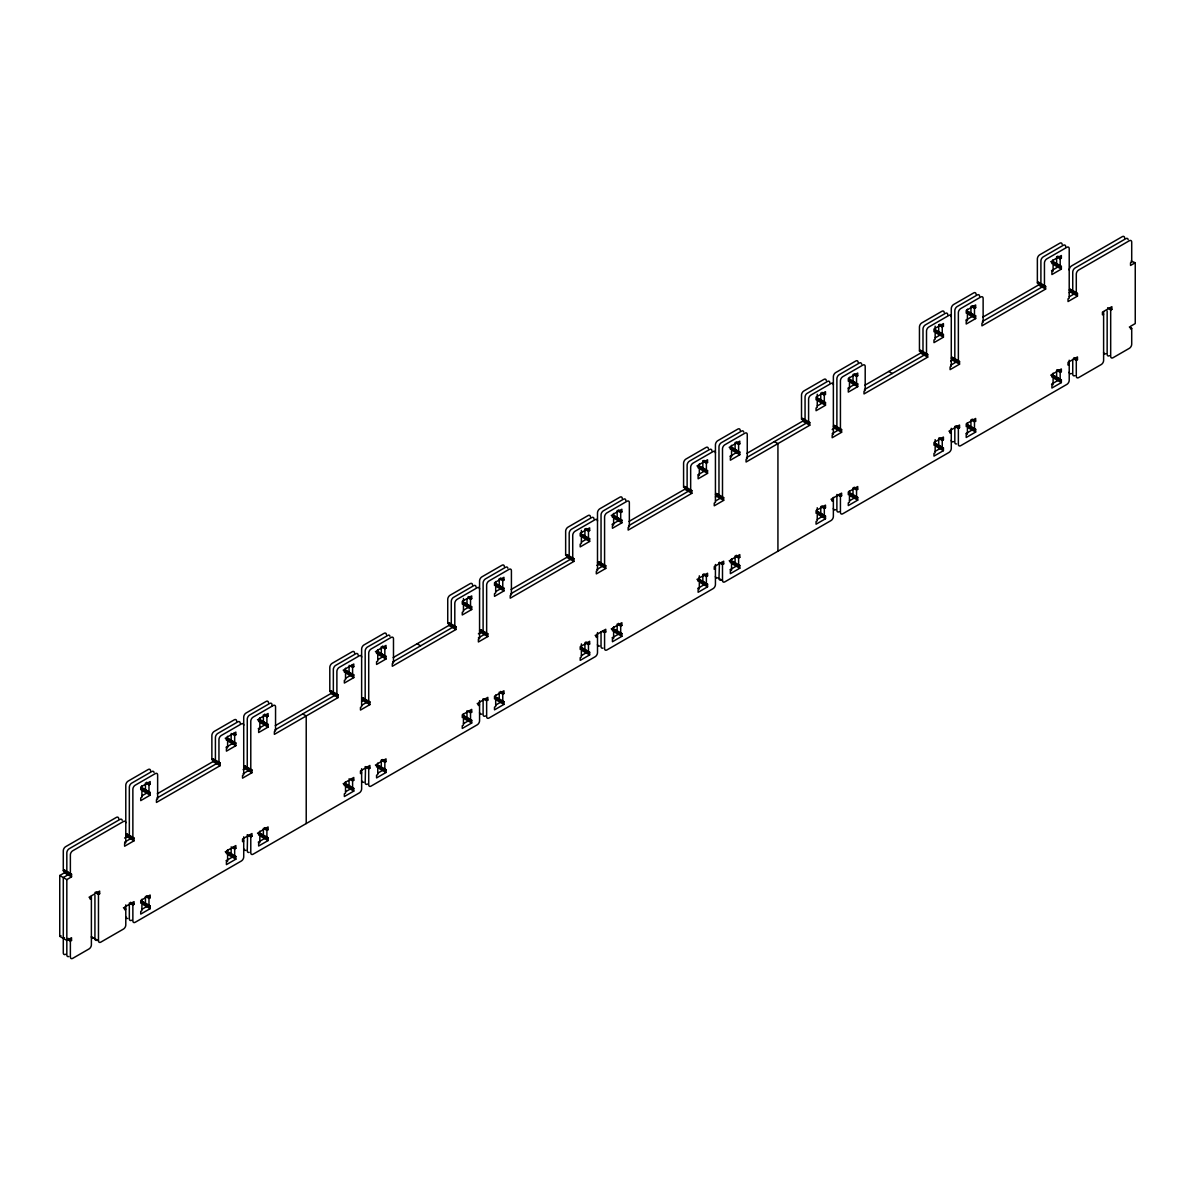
<?xml version="1.0" encoding="UTF-8"?>
<svg xmlns="http://www.w3.org/2000/svg" width="1195" height="1195" viewBox="0 0 1195 1195"><rect width="100%" height="100%" fill="white"/><g stroke="black" fill="none" stroke-linecap="round" stroke-linejoin="round"><path stroke-width="1.5" d="M306.219 823.549L306.219 715.969L302.679 713.923M777.93 551.209L777.93 443.629L774.39 441.582M358.112 655.144A3.331 1.927 -60 0 0 355.751 653.784L335.705 665.361A3.331 1.927 -60 0 0 334.212 666.825L333.51 668.349A3.331 1.927 -60 0 0 333.345 669.185L333.345 693.503L334.525 692.816L334.525 695.535L274.82 730.011M581.382 542.127L586.103 539.393L586.103 536.674L584.923 537.362L584.923 529.191L586.103 528.504L589.643 530.55L588.463 531.222L588.463 539.393L589.643 538.721L582.562 534.628L580.202 536.002L580.202 533.269L589.643 527.832L589.643 530.55M697.746 474.953L704.034 471.308L704.034 468.589L702.854 469.276L702.854 461.106L704.034 460.419L707.559 462.465L707.559 459.746L698.134 465.184L698.134 467.917L700.494 466.543L707.559 470.636L707.559 473.354L698.134 478.807L698.134 476.088L699.314 475.401L699.314 463.959M935.162 337.871L939.882 335.138L939.882 332.419L938.702 333.106L938.702 324.935L939.882 324.248L943.423 326.295L943.423 323.576L933.982 329.013L933.982 331.747L936.342 330.373L943.423 334.466L943.423 337.184L933.982 342.636L933.982 339.918L935.162 339.231L935.162 326.16M1051.525 270.697L1057.814 267.053L1057.814 264.334L1056.634 265.021L1056.634 256.85L1057.814 256.163L1061.354 258.21L1061.354 255.491L1051.914 260.928L1051.914 263.662L1054.274 262.288L1061.354 266.38L1061.354 269.099L1051.914 274.551L1051.914 271.833L1053.094 271.146L1053.094 259.703M141.906 785.772L141.906 797.214L140.726 797.901L140.726 800.62L150.167 795.168L150.167 792.449L143.086 788.371L140.726 789.731L140.726 786.997L150.167 781.56L150.167 784.278L148.987 784.966L146.626 783.591M227.603 736.299L227.603 747.741L226.423 748.414L226.423 751.147L235.848 745.695L235.848 742.976L228.783 738.883L226.423 740.258L226.423 737.524L235.848 732.087L235.848 734.805L234.668 735.478L231.143 733.446M259.838 717.687L259.838 729.129L258.658 729.816L258.658 732.535L268.083 727.083L268.083 724.364L261.018 720.286L258.658 721.646L258.658 718.912L268.083 713.475L268.083 716.193L266.903 716.88L264.543 715.506M345.534 668.214L345.534 679.656L344.354 680.328L344.354 683.062L353.78 677.61L353.78 674.891L346.699 670.798L344.354 672.173L344.354 669.439L353.78 664.002L353.78 666.72L352.6 667.393L349.06 665.361M377.754 649.602L377.754 661.044L376.574 661.731L376.574 664.45L386.015 658.998L386.015 656.279L378.935 652.201L376.574 653.56L376.574 650.827L386.015 645.39L386.015 648.108L384.835 648.795L382.475 647.421M463.451 598.501L463.451 611.571L462.271 612.243L462.271 614.977L471.711 609.525L471.711 606.806L464.631 602.713L462.271 604.087L462.271 601.354L471.711 595.917L471.711 598.635L470.531 599.307L468.171 597.948M496.866 584.116L494.506 585.475L494.506 582.742L503.946 577.304L503.946 580.023L502.766 580.71L502.766 588.881L503.946 588.194L496.866 584.116L496.866 586.835L503.946 590.913L494.506 596.365L494.506 593.646L495.686 592.959L495.686 581.517M614.798 516.031L612.438 517.39L612.438 514.657L621.878 509.219L621.878 511.938L620.698 512.625L620.698 520.796L621.878 520.109L614.798 516.031L614.798 518.749L621.878 522.827L612.438 528.28L612.438 525.561L613.618 524.874L613.618 513.432M707.559 470.636L706.379 471.308L706.379 463.137L707.559 462.465M731.549 445.347L731.549 456.789L730.369 457.476L730.369 460.194L739.795 454.742L739.795 452.024L732.729 447.946L730.369 449.305L730.369 446.571L739.795 441.134L739.795 443.853L738.615 444.54L735.089 442.494L735.089 450.664L736.254 449.977L736.254 452.711L729.966 456.341M817.246 394.245L817.246 407.316L816.066 408.003L816.066 410.721L825.491 405.269L825.491 402.551L818.426 398.458L816.066 399.832L816.066 397.098L825.491 391.661L825.491 394.38L824.311 395.052L821.951 393.693M849.466 377.261L849.466 388.704L848.301 389.391L848.301 392.109L857.726 386.657L857.726 383.939L850.646 379.861L848.301 381.22L848.301 378.486L857.726 373.049L857.726 375.768L856.546 376.455L853.006 374.408L853.006 382.579L854.186 381.892L854.186 384.626L847.897 388.255M938.702 324.935L942.243 326.967L943.423 326.295M967.397 309.176L967.397 320.618L966.217 321.306L966.217 324.024L975.658 318.572L975.658 315.853L968.577 311.775L966.217 313.135L966.217 310.401L975.658 304.964L975.658 307.683L974.478 308.37L970.937 306.323L970.937 314.494L972.118 313.807L972.118 316.541L965.829 320.17M1056.634 256.85L1060.174 258.882L1061.354 258.21M141.906 795.855L146.626 793.136L146.626 790.403L145.446 791.09L145.446 782.919M226.034 747.293L232.323 743.648L232.323 740.93L231.143 741.617L231.143 735.074M258.254 728.681L264.543 725.051L264.543 722.318L263.378 723.005L263.378 714.834M345.534 678.297L350.24 675.563L350.24 672.845L349.06 673.532L349.06 666.989M377.754 659.685L382.475 656.966L382.475 654.233L381.295 654.92L381.295 646.749M463.451 610.212L468.171 607.478L468.171 604.76L466.991 605.447L466.991 598.904M495.686 591.6L500.406 588.881L500.406 586.147L499.226 586.835L499.226 578.664L502.766 580.71M612.049 524.426L618.338 520.796L618.338 518.062L617.158 518.749L617.158 510.579L620.698 512.625M817.246 405.956L821.951 403.223L821.951 400.504L820.771 401.191L820.771 393.021M141.906 789.044L148.987 793.136L150.167 792.449M225.243 738.211L234.668 743.648L235.848 742.976M257.478 719.599L266.903 725.051L268.083 724.364M343.174 670.126L352.6 675.563L353.78 674.891M375.409 651.514L384.835 656.966L386.015 656.279M463.451 603.4L470.531 607.478L471.711 606.806M729.189 447.259L738.615 452.711L739.795 452.024M817.246 399.145L824.311 403.223L825.491 402.551M849.466 380.533L856.546 384.626L857.726 383.939M935.162 331.06L942.243 335.138L943.423 334.466M967.397 312.448L974.478 316.541L975.658 315.853M1050.734 261.615L1060.174 267.053L1061.354 266.38M236.64 721.183A3.331 1.927 -60 0 0 234.28 719.823L214.234 731.4A3.331 1.927 -60 0 0 211.873 735.478L211.873 759.542L213.054 758.855L220.134 762.948L220.134 765.666L156.455 802.442L156.455 799.709L157.635 799.037L157.635 774.972A3.331 1.927 -60 0 0 155.275 773.613L135.229 785.19A3.331 1.927 -60 0 0 132.869 789.268L132.869 838.741L134.049 838.068L134.049 840.787L124.609 846.239L124.609 843.521L125.789 842.833L125.789 785.19A3.331 1.927 -60 0 1 128.149 781.097L148.195 769.52A3.331 1.927 -60 0 1 150.555 770.894M338.065 694.863L336.885 695.535L329.805 691.457L330.985 690.77L338.065 694.863L338.065 697.581L274.372 734.357L274.372 731.624L275.552 730.952L275.552 706.887A3.331 1.927 -60 0 0 273.192 705.528L253.146 717.105A3.331 1.927 -60 0 0 250.786 721.183L250.786 770.655L251.966 769.983L251.966 772.702L242.54 778.154L242.54 775.435L243.72 774.748L243.72 717.105A3.331 1.927 -60 0 1 246.08 713.012L266.126 701.435A3.331 1.927 -60 0 1 268.487 702.809M455.982 626.778L454.802 627.45L447.737 623.372L448.917 622.685L455.982 626.778L455.982 629.496L392.304 666.272L392.304 663.539L393.484 662.866L393.484 638.802A3.331 1.927 -60 0 0 391.123 637.443L371.077 649.019A3.331 1.927 -60 0 0 368.717 653.097L368.717 702.57L369.897 701.898L369.897 704.617L360.472 710.069L360.472 707.35L361.637 706.663L361.637 649.019A3.331 1.927 -60 0 1 363.997 644.927L384.058 633.35A3.331 1.927 -60 0 1 386.403 634.724M573.914 558.692L572.734 559.365L565.653 555.287L566.833 554.599L573.914 558.692L573.914 561.411L510.235 598.187L510.235 595.454L511.415 594.781L511.415 570.717A3.331 1.927 -60 0 0 509.055 569.358L489.009 580.934A3.331 1.927 -60 0 0 486.649 585.012L486.649 634.485L487.829 633.813L480.748 629.72L479.568 630.407L486.649 634.485M589.643 538.721L589.643 541.44L580.202 546.892L580.202 544.158L581.382 543.486L581.382 530.416M691.845 490.607L690.665 491.279L683.585 487.202L684.765 486.514L691.845 490.607L691.845 493.326L628.167 530.102L628.167 527.368L629.347 526.696L629.347 502.632A3.331 1.927 -60 0 0 626.987 501.273L606.94 512.849A3.331 1.927 -60 0 0 604.58 516.927L604.58 566.4L605.76 565.728L598.68 561.635L597.5 562.322L604.58 566.4M809.777 422.522L808.597 423.194L801.516 419.116L802.696 418.429L809.777 422.522L809.777 425.241L746.083 462.017L746.083 459.283L747.263 458.611L747.263 434.547A3.331 1.927 -60 0 0 744.903 433.188L724.857 444.764A3.331 1.927 -60 0 0 722.497 448.842L722.497 498.315L723.677 497.643L716.612 493.55L715.432 494.237L722.497 498.315M944.199 312.433A3.331 1.927 -60 0 0 941.854 311.312L921.808 322.889A3.331 1.927 -60 0 0 919.448 326.967L919.448 351.031L920.628 350.344L927.693 354.437L927.693 357.156L864.015 393.932L864.015 391.198L865.195 390.526L865.195 366.462A3.331 1.927 -60 0 0 862.835 365.102L842.789 376.679A3.331 1.927 -60 0 0 840.429 380.757L840.429 430.23L841.609 429.558L841.609 432.276L832.183 437.728L832.183 435.01L833.363 434.323L833.363 376.679A3.331 1.927 -60 0 1 835.708 372.586L855.769 361.01A3.331 1.927 -60 0 1 858.115 362.384M1062.131 244.348A3.331 1.927 -60 0 0 1059.771 243.227L1039.725 254.804A3.331 1.927 -60 0 0 1037.365 258.882L1037.365 282.946L1038.545 282.259L1045.625 286.352L1045.625 289.07L981.946 325.847L981.946 323.113L983.126 322.441L983.126 298.377A3.331 1.927 -60 0 0 980.766 297.017L960.72 308.594A3.331 1.927 -60 0 0 958.36 312.672L958.36 362.145L959.54 361.473L959.54 364.191L950.1 369.643L950.1 366.925L951.28 366.238L951.28 308.594A3.331 1.927 -60 0 1 953.64 304.501L973.686 292.924A3.331 1.927 -60 0 1 976.046 294.299M157.337 793.749L213.054 761.588L220.134 765.666M275.268 725.664L330.985 693.503L330.985 690.77M393.185 657.579L448.917 625.418L448.917 622.685M511.116 589.493L566.833 557.333L566.833 554.599M629.048 521.408L684.765 489.248L684.765 486.514M746.98 453.323L802.696 421.163L802.696 418.429M864.896 385.238L920.628 353.078L927.693 357.156M982.828 317.153L1038.545 284.993L1045.625 289.07M156.889 798.096L216.594 763.62L216.594 760.901L215.414 761.588L215.414 737.524A3.331 1.927 -60 0 1 217.774 733.446L237.82 721.87A3.331 1.927 -60 0 1 240.18 723.229M392.752 661.925L452.442 627.45L452.442 624.731L451.277 625.418L451.277 601.354A3.331 1.927 -60 0 1 453.204 597.56L473.683 585.699A3.331 1.927 -60 0 1 476.028 587.059M510.683 593.84L570.373 559.365L570.373 556.646L569.193 557.333L569.193 533.269A3.331 1.927 -60 0 1 571.554 529.191L591.6 517.614A3.331 1.927 -60 0 1 593.96 518.974M628.6 525.755L688.305 491.279L688.305 488.561L687.125 489.248L687.125 465.184A3.331 1.927 -60 0 1 689.485 461.106L709.531 449.529A3.331 1.927 -60 0 1 711.891 450.888M746.531 457.67L806.237 423.194L806.237 420.476L805.057 421.163L805.057 397.098A3.331 1.927 -60 0 1 806.55 393.708L827.463 381.444A3.331 1.927 -60 0 1 829.823 382.803M864.463 389.585L924.153 355.109L924.153 352.391L922.988 353.078L922.988 329.013A3.331 1.927 -60 0 1 925.333 324.935L945.394 313.359A3.331 1.927 -60 0 1 947.74 314.718M982.395 321.5L1042.085 287.024L1042.085 284.305L1040.905 284.993L1040.905 260.928A3.331 1.927 -60 0 1 1043.265 256.85L1063.311 245.274A3.331 1.927 -60 0 1 1065.671 246.633M211.873 759.542L218.954 763.62L220.134 762.948M919.448 351.031L926.513 355.109L927.693 354.437M1037.365 282.946L1044.445 287.024L1045.625 286.352M118.708 818.769A3.331 1.927 -60 0 0 116.348 817.41L65.65 846.687A3.331 1.927 -60 0 0 63.29 850.78L63.29 870.752L64.47 870.065L71.536 874.157L71.536 876.876L66.83 879.595L59.75 875.517L59.75 936.342L66.83 940.42L71.536 937.702L71.536 940.42L70.371 941.107L68.01 939.748M134.049 838.068L126.969 833.976L125.789 834.663L132.869 838.741M251.966 769.983L244.9 765.89L243.72 766.578L250.786 770.655M369.897 701.898L362.817 697.805L361.637 698.492L368.717 702.57M841.609 429.558L834.528 425.465L833.363 426.152L840.429 430.23M959.54 361.473L952.46 357.38L951.28 358.067L958.36 362.145M1077.472 293.387L1070.391 289.295L1069.211 289.982L1076.292 294.06L1077.472 293.387L1077.472 296.106L1068.031 301.558L1068.031 298.84L1069.211 298.152L1069.211 248.679A3.331 1.927 -60 0 0 1066.851 247.32L1046.805 258.882A3.331 1.927 -60 0 0 1044.445 262.975L1044.445 287.024M59.75 875.517L64.47 872.783L71.536 876.876M124.609 838.068L126.969 836.709L134.049 840.787M243.123 769.64L244.9 768.624L251.966 772.702M361.637 701.211L362.817 700.539L369.897 704.617M478.388 633.813L480.748 632.454L480.748 629.72M596.917 565.384L598.68 564.369L598.68 561.635M715.432 496.956L716.612 496.284L716.612 493.55M832.183 429.558L834.528 428.198L841.609 432.276M950.697 361.129L952.46 360.113L959.54 364.191M1069.211 292.7L1070.391 292.028L1077.472 296.106M124.609 842.146L130.509 838.741L130.509 836.022L129.329 836.709L129.329 787.236A3.331 1.927 -60 0 1 131.689 783.143L151.735 771.567A3.331 1.927 -60 0 1 154.05 772.463M243.123 773.733L248.44 770.655L248.44 767.937L247.26 768.624L247.26 719.151A3.331 1.927 -60 0 1 249.606 715.058L269.667 703.482A3.331 1.927 -60 0 1 272.012 704.841L272.012 706.35M361.637 705.304L366.357 702.57L366.357 699.852L365.177 700.539L365.177 651.066A3.331 1.927 -60 0 1 367.537 646.973L388.45 635.083A3.331 1.927 -60 0 1 389.914 636.293M478.388 637.891L484.289 634.485L484.289 631.767L483.109 632.454L483.109 582.981A3.331 1.927 -60 0 1 485.469 578.888L505.515 567.311A3.331 1.927 -60 0 1 507.83 568.208M596.917 569.477L602.22 566.4L602.22 563.682L601.04 564.369L601.04 514.896A3.331 1.927 -60 0 1 603.4 510.803L623.446 499.226A3.331 1.927 -60 0 1 625.807 500.585M715.432 501.049L720.152 498.315L720.152 495.596L718.972 496.284L718.972 446.81A3.331 1.927 -60 0 1 721.317 442.718L741.796 430.947A3.331 1.927 -60 0 1 743.693 432.037M832.183 433.636L838.068 430.23L838.068 427.511L836.888 428.198L836.888 378.725A3.331 1.927 -60 0 1 839.249 374.632L859.295 363.056A3.331 1.927 -60 0 1 860.788 362.817L861.49 363.519A3.331 1.927 -60 0 1 861.655 364.176L861.655 364.176M950.697 365.222L956 362.145L956 359.426L954.82 360.113L954.82 310.64A3.331 1.927 -60 0 1 957.18 306.547L977.226 294.971A3.331 1.927 -60 0 1 979.586 296.33M1069.211 296.793L1073.932 294.06L1073.932 291.341L1072.751 292.028L1072.751 272.057A3.331 1.927 -60 0 1 1075.112 267.964L1125.809 238.686A3.331 1.927 -60 0 1 1128.14 239.583M1131.127 261.048L1135.25 262.751L1135.25 323.576L1130.53 326.295L1130.53 329.013L1131.71 328.341L1131.71 344.22A3.331 1.927 -60 0 1 1129.35 348.313L1113.038 357.723A3.331 1.927 -60 0 1 1110.678 356.364L1110.678 310.073L1107.66 307.727M63.29 870.752L70.371 874.83L71.536 874.157M487.829 633.813L487.829 636.532L478.388 641.984L478.388 639.265L479.568 638.578L479.568 580.934A3.331 1.927 -60 0 1 481.929 576.841L501.975 565.265A3.331 1.927 -60 0 1 504.335 566.639M605.76 565.728L605.76 568.447L596.32 573.899L596.32 571.18L597.5 570.493L597.5 512.849A3.331 1.927 -60 0 1 599.86 508.756L619.906 497.18A3.331 1.927 -60 0 1 622.266 498.554M723.677 497.643L723.677 500.361L714.251 505.814L714.251 503.095L715.432 502.408L715.432 444.764A3.331 1.927 -60 0 1 717.792 440.671L737.838 429.095A3.331 1.927 -60 0 1 740.198 430.469M1135.25 262.751L1130.53 265.469L1130.53 262.751L1131.71 262.063L1131.71 242.092A3.331 1.927 -60 0 0 1129.35 240.733L1078.652 270.01A3.331 1.927 -60 0 0 1076.292 274.088L1076.292 294.06M94.928 892.426L98.468 894.457L99.648 893.785L99.648 891.067L90.208 896.504L90.208 899.237L91.388 898.55L89.028 897.191M1103.612 314.151L1102.432 314.838L1102.432 312.104L1111.858 306.667L1111.858 309.385L1110.678 310.073M59.75 936.342L60.93 935.655M63.29 938.374L64.47 937.702M249.187 852.349A3.331 1.927 -60 0 1 247.26 850.78L247.544 834.722M367.537 784.054A3.331 1.927 -60 0 1 365.177 782.695L365.55 766.592M721.108 579.904A3.331 1.927 -60 0 1 718.972 578.44L719.48 562.247M377.754 773.165L382.475 770.431L382.475 767.713L381.295 768.4L381.295 760.229L382.475 759.542L386.015 761.588L386.015 758.855L376.574 764.307L376.574 767.026L378.935 765.666L386.015 769.759L386.015 772.478L376.574 777.93L376.574 775.197L377.754 774.524L377.754 763.082M697.746 588.418L704.034 584.788L704.034 582.07L702.854 582.742L702.854 574.586L704.034 573.899L707.559 575.945L707.559 573.212L698.134 578.664L698.134 581.382L700.494 580.023L707.559 584.116L707.559 586.835L698.134 592.287L698.134 589.553L699.314 588.881L699.314 575.811M935.162 451.351L939.882 448.618L939.882 445.899L938.702 446.571L938.702 438.416L939.882 437.728L943.423 439.775L943.423 437.041L933.982 442.494L933.982 445.212L936.342 443.853L943.423 447.946L943.423 450.664L933.982 456.117L933.982 453.383L935.162 452.711L935.162 439.64M1051.525 384.163L1057.814 380.533L1057.814 377.814L1056.634 378.486L1056.634 370.33L1057.814 369.643L1061.354 371.69L1061.354 368.956L1051.914 374.408L1051.914 377.127L1054.274 375.768L1061.354 379.861L1061.354 382.579L1051.914 388.031L1051.914 385.298L1053.094 384.626L1053.094 373.184M129.329 902.972L132.869 905.018L134.049 904.331L134.049 901.613L124.609 907.065L124.609 909.783L125.789 909.096L123.429 907.737M243.72 841.011L242.54 841.698L242.54 838.98L251.966 833.527L251.966 836.246L250.786 836.933L247.26 834.887M361.637 772.926L360.472 773.613L360.472 770.894L369.897 765.442L369.897 768.161L368.717 768.848L365.177 766.802M597.5 632.558L597.5 652.649A3.331 1.927 -60 0 1 595.14 656.742L489.009 718.016A3.331 1.927 -60 0 1 486.649 716.656L486.649 700.763L487.829 700.076L487.829 697.357L478.388 702.809L478.388 705.528L479.568 704.841L477.208 703.482M715.432 564.473L715.432 584.564A3.331 1.927 -60 0 1 713.071 588.657L606.94 649.931A3.331 1.927 -60 0 1 604.58 648.571L604.58 632.678L605.76 631.991L605.76 629.272L596.32 634.724L596.32 637.443L597.5 636.756L595.14 635.396M715.432 568.671L714.251 569.358L714.251 566.639L723.677 561.187L723.677 563.906L722.497 564.593L722.497 580.486A3.331 1.927 -60 0 0 724.857 581.845L831.003 520.572A3.331 1.927 -60 0 0 833.363 516.479L833.363 497.389M836.888 494.461L840.429 496.508L841.609 495.82L841.609 493.102L832.183 498.554L832.183 501.273L833.363 500.585L831.003 499.226M954.82 426.376L958.36 428.422L959.54 427.735L959.54 425.017L950.1 430.469L950.1 433.188L951.28 432.5L948.92 431.141M1069.211 364.415L1068.031 365.102L1068.031 362.384L1077.472 356.932L1077.472 359.65L1076.292 360.337L1073.932 358.978M141.906 899.252L141.906 910.695L140.726 911.367L140.726 914.1L150.167 908.648L150.167 905.929L143.086 901.837L140.726 903.196L140.726 900.477L150.167 895.025L150.167 897.759L148.987 898.431L146.626 897.072M227.603 849.779L227.603 861.222L226.423 861.894L226.423 864.627L235.848 859.175L235.848 856.457L228.783 852.364L226.423 853.723L226.423 851.004L235.848 845.552L235.848 848.286L234.668 848.958L231.143 846.926M259.838 831.167L259.838 842.609L258.658 843.282L258.658 846.015L268.083 840.563L268.083 837.844L261.018 833.751L258.658 835.111L258.658 832.392L268.083 826.94L268.083 829.674L266.903 830.346L264.543 828.986M345.534 781.694L345.534 793.136L344.354 793.809L344.354 796.542L353.78 791.09L353.78 788.371L346.699 784.278L344.354 785.638L344.354 782.919L353.78 777.467L353.78 780.201L352.6 780.873L349.06 778.841M381.295 760.229L384.835 762.261L386.015 761.588M463.451 713.609L463.451 725.051L462.271 725.723L462.271 728.457L471.711 723.005L471.711 720.286L464.631 716.193L462.271 717.553L462.271 714.834L471.711 709.382L471.711 712.115L470.531 712.788L466.991 710.756L466.991 718.912L468.171 718.24L468.171 720.958L463.451 723.692M496.866 697.581L494.506 698.941L494.506 696.222L503.946 690.77L503.946 693.503L502.766 694.175L502.766 702.346L503.946 701.674L496.866 697.581L496.866 700.315L503.946 704.393L494.506 709.845L494.506 707.111L495.686 706.439L495.686 694.997M582.562 648.108L580.202 649.468L580.202 646.749L589.643 641.297L589.643 644.03L588.463 644.702L588.463 652.873L589.643 652.201L582.562 648.108L582.562 650.827L589.643 654.92L580.202 660.372L580.202 657.638L581.382 656.966L581.382 643.896M614.798 629.496L612.438 630.855L612.438 628.137L621.878 622.7L621.878 625.418L620.698 626.09L620.698 634.261L621.878 633.589L614.798 629.496L614.798 632.23L621.878 636.308L612.438 641.76L612.438 639.026L613.618 638.354L613.618 626.912M707.559 584.116L706.379 584.788L706.379 576.617L707.559 575.945M731.549 558.827L731.549 570.269L730.369 570.941L730.369 573.675L739.795 568.222L739.795 565.504L732.729 561.411L730.369 562.77L730.369 560.052L739.795 554.599L739.795 557.333L738.615 558.005L735.089 555.974L735.089 564.145L736.254 563.457L736.254 566.176L729.966 569.806M817.246 507.726L817.246 520.796L816.066 521.468L816.066 524.202L825.491 518.749L825.491 516.031L818.426 511.938L816.066 513.297L816.066 510.579L825.491 505.127L825.491 507.86L824.311 508.532L821.951 507.173M849.466 490.742L849.466 502.184L848.301 502.856L848.301 505.59L857.726 500.137L857.726 497.419L850.646 493.326L848.301 494.685L848.301 491.967L857.726 486.529L857.726 489.248L856.546 489.92L853.006 487.889L853.006 496.059L854.186 495.372L854.186 498.091L849.466 500.824M938.702 438.416L942.243 440.447L943.423 439.775M967.397 422.657L967.397 434.099L966.217 434.771L966.217 437.504L975.658 432.052L975.658 429.334L968.577 425.241L966.217 426.6L966.217 423.881L975.658 418.444L975.658 421.163L974.478 421.835L970.937 419.803L970.937 427.974L972.118 427.287L972.118 430.006L965.829 433.636M1056.634 370.33L1060.174 372.362L1061.354 371.69M141.906 909.335L146.626 906.602L146.626 903.883L145.446 904.57L145.446 896.399M226.034 860.758L232.323 857.129L232.323 854.41L231.143 855.082L231.143 848.555M258.254 842.146L264.543 838.517L264.543 835.798L263.378 836.485L263.378 828.314M345.534 791.777L350.24 789.044L350.24 786.325L349.06 786.997L349.06 780.469M495.686 705.08L500.406 702.346L500.406 699.628L499.226 700.315L499.226 692.144M581.382 655.607L586.103 652.873L586.103 650.155L584.923 650.827L584.923 644.299M612.049 637.891L618.338 634.261L618.338 631.543L617.158 632.23L617.158 624.059L620.698 626.09M817.246 519.437L821.951 516.703L821.951 513.984L820.771 514.657L820.771 506.501M141.906 902.524L148.987 906.602L150.167 905.929M225.243 851.691L234.668 857.129L235.848 856.457M257.478 833.079L266.903 838.517L268.083 837.844M343.174 783.606L352.6 789.044L353.78 788.371M375.409 764.994L384.835 770.431L386.015 769.759M463.451 716.88L470.531 720.958L471.711 720.286M729.189 560.739L738.615 566.176L739.795 565.504M817.246 512.625L824.311 516.703L825.491 516.031M849.466 494.013L856.546 498.091L857.726 497.419M935.162 444.54L942.243 448.618L943.423 447.946M967.397 425.928L974.478 430.006L975.658 429.334M1050.734 375.096L1060.174 380.533L1061.354 379.861M1061.354 269.099L1054.274 265.021L1054.274 262.288M1109.498 308.026L1111.858 309.385M1129.35 326.982L1131.71 328.341M1073.932 357.619L1077.472 359.65M972.118 305.636L975.658 307.683M975.658 318.572L968.577 314.494L968.577 311.775M1061.354 382.579L1054.274 378.486L1054.274 375.768M943.423 337.184L936.342 333.106L936.342 330.373M972.118 419.116L975.658 421.163M888.781 371.451L892.321 373.497M975.658 432.052L968.577 427.974L968.577 425.241M956 425.704L959.54 427.735M854.186 373.721L857.726 375.768M857.726 386.657L850.646 382.579L850.646 379.861M943.423 450.664L936.342 446.571L936.342 443.853M821.951 392.333L825.491 394.38M825.491 405.269L818.426 401.191L818.426 398.458M802.696 421.163L809.777 425.241M854.186 487.202L857.726 489.248M857.726 500.137L850.646 496.059L850.646 493.326M839.249 494.461L841.609 495.82M736.254 441.806L739.795 443.853M739.795 454.742L732.729 450.664L732.729 447.946M821.951 505.814L825.491 507.86M825.491 518.749L818.426 514.657L818.426 511.938M702.854 461.106L706.379 463.137M696.954 465.871L706.379 471.308M707.559 473.354L700.494 469.276L700.494 466.543M716.612 496.284L723.677 500.361M684.765 489.248L691.845 493.326M736.254 555.287L739.795 557.333M739.795 568.222L732.729 564.145L732.729 561.411M721.317 562.546L723.677 563.906M718.972 562.546L722.497 564.593M618.338 509.892L621.878 511.938M611.257 515.344L620.698 520.796M718.972 578.44L722.497 580.486M702.854 574.586L706.379 576.617M696.954 579.351L706.379 584.788M707.559 586.835L700.494 582.742L700.494 580.023M584.923 529.191L588.463 531.222M581.382 535.315L588.463 539.393M589.643 541.44L582.562 537.362L582.562 534.628M598.68 564.369L605.76 568.447M566.833 557.333L573.914 561.411M618.338 623.372L621.878 625.418M611.257 628.824L620.698 634.261M603.4 630.631L605.76 631.991M602.22 631.318L604.58 632.678M500.406 577.977L503.946 580.023M495.686 584.788L502.766 588.881M589.643 644.03L586.103 641.984L584.923 642.656L588.463 644.702M581.382 648.795L588.463 652.873M468.171 596.589L471.711 598.635M471.711 609.525L464.631 605.447L464.631 602.713M480.748 632.454L487.829 636.532M448.917 625.418L455.982 629.496M500.406 691.457L503.946 693.503M417.07 643.791L420.61 645.838M500.406 692.816L502.766 694.175M495.686 698.268L502.766 702.346M485.469 698.716L487.829 700.076M483.109 698.716L486.649 700.763M382.475 646.062L386.015 648.108M386.015 658.998L378.935 654.92L378.935 652.201M469.351 710.756L471.711 712.115M471.711 723.005L464.631 718.912L464.631 716.193M351.42 665.361L353.78 666.72M353.78 677.61L346.699 673.532L346.699 670.798M330.985 693.503L338.065 697.581M386.015 772.478L378.935 768.4L378.935 765.666M367.537 766.802L369.897 768.161M264.543 714.147L268.083 716.193M268.083 727.083L261.018 723.005L261.018 720.286M351.42 778.841L353.78 780.201M353.78 791.09L346.699 786.997L346.699 784.278M233.503 733.446L235.848 734.805M235.848 745.695L228.783 741.617L228.783 738.883M264.543 827.627L268.083 829.674M268.083 840.563L261.018 836.485L261.018 833.751M249.606 834.887L251.966 836.246M146.626 782.232L150.167 784.278M150.167 795.168L143.086 791.09L143.086 788.371M233.503 846.926L235.848 848.286M235.848 859.175L228.783 855.082L228.783 852.364M146.626 895.712L150.167 897.759M150.167 908.648L143.086 904.57L143.086 901.837M130.509 902.3L134.049 904.331M96.108 891.739L99.648 893.785M125.789 904.899L125.789 924.99A3.331 1.927 -60 0 1 123.429 929.083L100.828 942.123A3.331 1.927 -60 0 1 98.468 940.764L91.388 936.671A3.331 1.927 -60 0 0 93.748 938.045M68.01 938.374L71.536 940.42M1107.153 310.924L1107.153 354.317A3.331 1.927 -60 0 0 1109.498 355.692M1103.612 311.775L1103.612 360.457A3.331 1.927 -60 0 1 1101.252 364.535L1078.652 377.59A3.331 1.927 -60 0 1 1076.292 376.231L1076.292 360.337M1072.751 359.292L1072.751 374.184A3.331 1.927 -60 0 0 1074.902 375.648M1070.391 289.295L1070.391 292.028M1069.211 360.218L1069.211 380.309A3.331 1.927 -60 0 1 1066.851 384.402L960.72 445.675A3.331 1.927 -60 0 1 958.36 444.316L958.36 428.422M1060.174 258.882L1060.174 267.053M1060.174 372.362L1060.174 380.533M1038.545 282.259L1038.545 284.993M974.478 308.37L974.478 316.541M974.478 421.835L974.478 430.006M954.82 427.377L954.82 442.269A3.331 1.927 -60 0 0 956.538 443.898M952.46 357.38L952.46 360.113M951.28 428.303L951.28 448.394A3.331 1.927 -60 0 1 948.92 452.487L842.789 513.76A3.331 1.927 -60 0 1 840.429 512.401L840.429 496.508M942.243 326.967L942.243 335.138M942.243 440.447L942.243 448.618M926.513 355.109L926.513 331.06A3.331 1.927 -60 0 1 928.874 326.967L948.92 315.405A3.331 1.927 -60 0 1 951.28 316.765M920.628 350.344L920.628 353.078M856.546 376.455L856.546 384.626M856.546 489.92L856.546 498.091M836.888 495.462L836.888 510.355A3.331 1.927 -60 0 0 839.249 511.714M834.528 425.465L834.528 428.198M824.311 395.052L824.311 403.223M824.311 508.532L824.311 516.703M808.597 423.194L808.597 399.145A3.331 1.927 -60 0 1 810.942 395.052L831.003 383.49A3.331 1.927 -60 0 1 833.363 384.85M801.516 419.116L801.516 395.052A3.331 1.927 -60 0 1 803.876 390.974L823.923 379.398A3.331 1.927 -60 0 1 826.268 380.518M738.615 444.54L738.615 452.711M738.615 558.005L738.615 566.176M690.665 491.279L690.665 467.23A3.331 1.927 -60 0 1 693.025 463.137L713.071 451.576A3.331 1.927 -60 0 1 715.432 452.935M683.585 487.202L683.585 463.137A3.331 1.927 -60 0 1 685.945 459.059L705.991 447.483A3.331 1.927 -60 0 1 708.336 448.603M621.878 520.109L621.878 522.827M621.878 633.589L621.878 636.308M601.04 631.632L601.04 646.525A3.331 1.927 -60 0 0 602.967 648.093M589.643 652.201L589.643 654.92M572.734 559.365L572.734 535.315A3.331 1.927 -60 0 1 575.094 531.222L595.14 519.661A3.331 1.927 -60 0 1 597.5 521.02M565.653 555.287L565.653 531.222A3.331 1.927 -60 0 1 568.013 527.144L588.059 515.568A3.331 1.927 -60 0 1 590.42 516.927M503.946 588.194L503.946 590.913M503.946 701.674L503.946 704.393M483.109 699.717L483.109 714.61A3.331 1.927 -60 0 0 485.469 715.969M479.568 700.643L479.568 720.734A3.331 1.927 -60 0 1 477.208 724.827L371.077 786.101A3.331 1.927 -60 0 1 368.717 784.742L368.717 768.848M470.531 599.307L470.531 607.478M470.531 712.788L470.531 720.958M454.802 627.45L454.802 603.4A3.331 1.927 -60 0 1 457.162 599.307L477.208 587.746A3.331 1.927 -60 0 1 479.568 589.105M447.737 623.372L447.737 599.307A3.331 1.927 -60 0 1 450.097 595.23L470.143 583.653A3.331 1.927 -60 0 1 472.503 585.012M384.835 648.795L384.835 656.966M384.835 762.261L384.835 770.431M362.817 697.805L362.817 700.539M361.637 768.729L361.637 788.82A3.331 1.927 -60 0 1 359.292 792.912L253.146 854.186A3.331 1.927 -60 0 1 250.786 852.827L250.786 836.933M352.6 667.393L352.6 675.563M352.6 780.873L352.6 789.044M336.885 695.535L336.885 671.485A3.331 1.927 -60 0 1 339.231 667.393L359.292 655.831A3.331 1.927 -60 0 1 361.637 657.19M329.805 691.457L329.805 667.393A3.331 1.927 -60 0 1 332.165 663.315L352.211 651.738A3.331 1.927 -60 0 1 354.571 653.097M266.903 716.88L266.903 725.051M266.903 830.346L266.903 838.517M244.9 765.89L244.9 768.624M243.72 836.814L243.72 856.905A3.331 1.927 -60 0 1 241.36 860.997L135.229 922.271A3.331 1.927 -60 0 1 132.869 920.912L132.869 905.018M234.668 735.478L234.668 743.648M234.668 848.958L234.668 857.129M218.954 763.62L218.954 739.571A3.331 1.927 -60 0 1 221.314 735.478L241.36 723.916A3.331 1.927 -60 0 1 243.72 725.275M213.054 758.855L213.054 761.588M148.987 784.966L148.987 793.136M148.987 898.431L148.987 906.602M129.329 903.973L129.329 918.865A3.331 1.927 -60 0 0 131.689 920.225M126.969 833.976L126.969 836.709M98.468 894.457L98.468 940.764M94.928 895.309L94.928 938.717A3.331 1.927 -60 0 0 97.288 940.077M91.388 896.16L91.388 944.842A3.331 1.927 -60 0 1 89.028 948.935L72.716 958.345A3.331 1.927 -60 0 1 70.371 956.986L70.371 941.107M70.371 874.83L70.371 854.858A3.331 1.927 -60 0 1 72.716 850.78L123.429 821.503A3.331 1.927 -60 0 1 125.789 822.862M66.83 879.595L66.83 954.939A3.331 1.927 -60 0 0 68.757 956.508M64.47 870.065L64.47 872.783M122.204 820.353A3.331 1.927 -60 0 0 119.888 819.456L69.191 848.734A3.331 1.927 -60 0 0 66.83 852.812L66.83 872.783L68.01 872.111L68.01 874.83L63.29 877.548L63.29 952.908A3.331 1.927 -60 0 0 65.65 954.267M127.716 918.387A3.331 1.927 -60 0 1 125.789 916.819M245.856 850.213A3.331 1.927 -60 0 1 243.72 848.734M363.788 782.127A3.331 1.927 -60 0 1 361.637 780.649M835.708 509.667A3.331 1.927 -60 0 1 833.363 508.308M717.792 577.753A3.331 1.927 -60 0 1 715.432 576.393M599.651 645.957A3.331 1.927 -60 0 1 597.5 644.478M481.719 714.042A3.331 1.927 -60 0 1 479.568 712.564M1071.571 373.497A3.331 1.927 -60 0 1 1069.211 372.138M953.64 441.582A3.331 1.927 -60 0 1 951.28 440.223M1069.211 270.01A3.331 1.927 -60 0 1 1071.571 265.917L1122.284 236.655A3.331 1.927 -60 0 1 1124.629 238.014M1105.972 353.645A3.331 1.927 -60 0 1 1103.612 352.286"/></g></svg>
